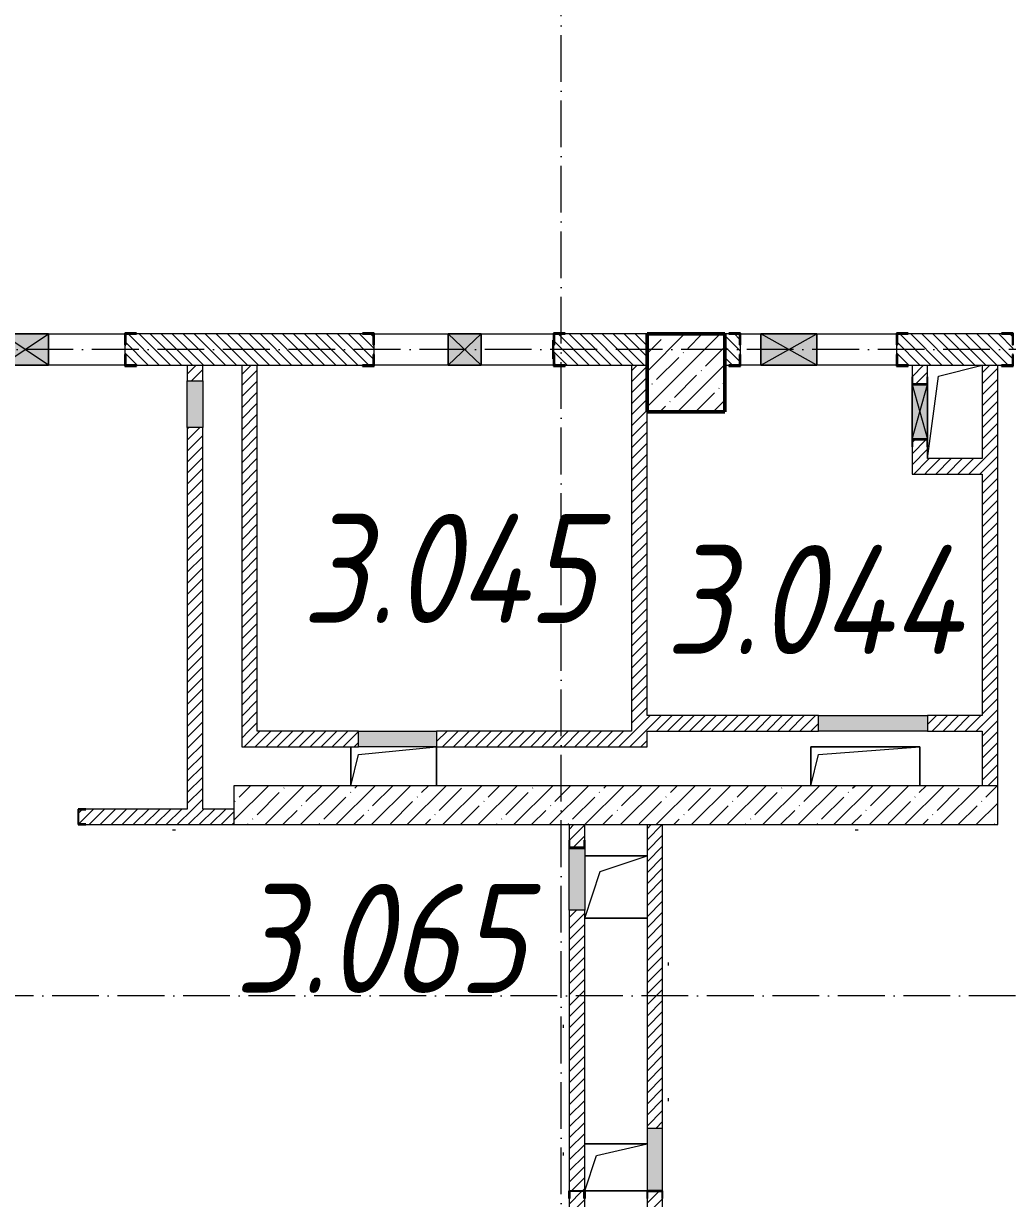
# Model space of a CAD drawing. Header units: millimetres. Extents: x -12989 to 629078, y -109036 to 555275.
# Drawn here: x 290171 to 296483, y -86332 to -78789 of the extents above; entities that cross this region are included whole.
import ezdxf

# ---------------------------------------------------------------- set-up
doc = ezdxf.new("R2010")
doc.units = ezdxf.units.MM
doc.linetypes.add('50_200_ШТРИХ_1Т_ш5_п1_п1_', pattern=[700, 500, -100, 0, -100])
for name, color, linetype, lineweight in [('4 -стяжа', 7, 'Continuous', 30), ('A-DETL-GENF-OTLN', 7, 'Continuous', 9), ('A-FLOR-____-OTLN', 7, 'Continuous', 9), ('A-GENM-____-MCUT', 7, 'Continuous', 25), ('A-GENM-____-OTLN', 7, 'Continuous', 9), ('A-GENM-____-OTLN-1', 7, 'Continuous', 25), ('A-GLAZ-____-OTLN', 7, 'Continuous', 9), ('A-WALL-____-MCUT-1', 7, 'Continuous', 9), ('A-WALL-____-MCUT-3', 7, 'Continuous', 9), ('A-WALL-____-PATT-1', 7, 'Continuous', 9), ('A-WALL-FNSH-MCUT-1', 7, 'Continuous', 9), ('I-WALL-____-OTLN', 7, 'Continuous', 9), ('S-COLS-____-MCUT', 7, 'Continuous', 50), ('S-COLS-____-OTLN', 7, 'Continuous', 9), ('S-GRID-____-OTLN-1', 7, '50_200_ШТРИХ_1Т_ш5_п1_п1_', 9), ('Марки помещений', 7, 'Continuous', 9)]:
    doc.layers.add(name, color=color, linetype=linetype, lineweight=lineweight)
doc.layers.get('4 -стяжа').off()
doc.styles.add('ISOCPEUR_I_2', font='isocpeui.ttf', dxfattribs={"width": 0.85, "height": 2.3})
pattern_1 = [(135, (283770.707, -86863.456), (-35.35534, -35.35534), [])]
pattern_2 = [(45, (283770.707, -86863.456), (-35.35534, 35.35534), [])]

# ---------------------------------------------------------------- blocks, each defined once
blk = doc.blocks.new('BSC_Колонна _Прямоугольная - 500х500-V70-АР1_План отверстий 3 этажа в осях 1-64_А-ГГ')
at = {"layer": 'S-COLS-____-OTLN'}
h = blk.add_hatch(dxfattribs=at)
h.set_pattern_fill('FP_107', color=256, style=0, pattern_type=2)
h.set_pattern_definition([(45, (-10650, -5831.04), (-114.0493, 114.0493), []), (45, (-10535.95, -5831.04), (-114.0493, 114.0493), [201.612, -40.322, 3.353, -36.97])])
h.paths.add_polyline_path([(-58.9, -250), (250, -250), (250, 250), (-250, 250), (-250, -250)], flags=0)
at = {"layer": 'S-COLS-____-MCUT'}
for p, q in [((250, 250), (-250, 250)), ((-250, 250), (-250, -250)), ((250, -250), (250, 250)), ((-250, -250), (250, -250))]:
    blk.add_line(p, q, dxfattribs=at)
blk = doc.blocks.new('Фахверк_СКБ_Уголок - 200_3960_зеркало-28268689-АР1_План отверстий 3 этажа в осях 1-64_А-ГГ')
at = {"layer": 'A-GENM-____-MCUT'}
for p, q in [((200, 156), (125, 156)), ((125, 156), (125, 81)), ((200, 150), (200, 156)), ((125, 81), (131, 81)), ((131, 81), (131, 150)), ((131, 150), (200, 150)), ((131, 19), (125, 19)), ((125, 19), (125, -56)), ((131, -50), (131, 19)), ((125, -56), (200, -56)), ((200, -50), (131, -50)), ((200, -56), (200, -50))]:
    blk.add_line(p, q, dxfattribs=at)
blk = doc.blocks.new('154_Стойка_СКБ_Уголок - СМ-2180_200-28268025-АР1_План отверстий 3 этажа в осях 1-64_А-ГГ')
at = {"layer": 'A-GENM-____-MCUT'}
for p, q in [((125, 156), (125, 81)), ((200, 156), (125, 156)), ((200, 150), (200, 156)), ((125, 81), (131, 81)), ((131, 81), (131, 150)), ((131, 150), (200, 150)), ((131, 19), (125, 19)), ((125, 19), (125, -56)), ((131, -50), (131, 19)), ((125, -56), (200, -56)), ((200, -50), (131, -50)), ((200, -56), (200, -50))]:
    blk.add_line(p, q, dxfattribs=at)
blk = doc.blocks.new('Стойка_Влож_Полоса боковая - Полоса-V165-АР1_План отверстий 3 этажа в осях 1-64_А-ГГ')
at = {"layer": 'A-GENM-____-OTLN'}
for p, q in [((-5, 60), (0, 60)), ((-5, -60), (-5, 60)), ((0, -60), (-5, -60))]:
    blk.add_line(p, q, dxfattribs=at)
blk = doc.blocks.new('154_Фахверк_СКБ_Швеллер - Тип_100_3960-28331862-АР1_План отверстий 3 этажа в осях 1-64_А-ГГ')
at = {"layer": 'A-GENM-____-MCUT'}
for p, q in [((175, 50), (125, 50)), ((125, 50), (125, -50)), ((128, 47), (175, 47)), ((128, -47), (128, 47)), ((175, 47), (175, 50)), ((125, -50), (175, -50)), ((175, -47), (128, -47)), ((175, -50), (175, -47))]:
    blk.add_line(p, q, dxfattribs=at)
blk = doc.blocks.new('154_Фахверк_СКБ_Швеллер - Тип_100_3960-28333271-АР1_План отверстий 3 этажа в осях 1-64_А-ГГ')
at = {"layer": 'A-GENM-____-MCUT'}
for p, q in [((125, 50), (175, 50)), ((125, -50), (125, 50)), ((128, 47), (128, -47)), ((175, 47), (128, 47)), ((175, 50), (175, 47)), ((175, -50), (125, -50)), ((128, -47), (175, -47)), ((175, -47), (175, -50))]:
    blk.add_line(p, q, dxfattribs=at)
blk = doc.blocks.new('AR_Отверстие Ниша - Лючок-32406162-АР1_План отверстий 3 этажа в осях 1-64_А-ГГ')
at = {"layer": 'A-GLAZ-____-OTLN'}
blk.add_hatch(color=256, dxfattribs=at).paths.add_polyline_path([(-150, -50), (150, -50), (150, 50), (-150, 50)], flags=0)
for p, q in [((-150, 50), (150, 50)), ((-150, -50), (-150, 50)), ((150, 50), (150, -50)), ((150, -50), (-150, -50))]:
    blk.add_line(p, q, dxfattribs=at)
blk = doc.blocks.new('AR_Отверстие Ниша - Лючок-32405374-АР1_План отверстий 3 этажа в осях 1-64_А-ГГ')
at = {"layer": 'A-GLAZ-____-OTLN'}
blk.add_hatch(color=256, dxfattribs=at).paths.add_polyline_path([(200, -47), (200, 50), (-200, 50), (-200, -50), (200, -50)], flags=0)
for p, q in [((200, 50), (-200, 50)), ((200, -50), (200, 50)), ((-200, -50), (200, -50))]:
    blk.add_line(p, q, dxfattribs=at)
blk = doc.blocks.new('AR_Отверстие Ниша - Лючок-32406186-АР1_План отверстий 3 этажа в осях 1-64_А-ГГ')
at = {"layer": 'A-GLAZ-____-OTLN'}
blk.add_hatch(color=256, dxfattribs=at).paths.add_polyline_path([(350, -50), (350, 50), (-350, 50), (-350, -50)], flags=0)
for p, q in [((-350, 50), (350, 50)), ((-350, -50), (-350, 50)), ((350, 50), (350, -50)), ((350, -50), (-350, -50))]:
    blk.add_line(p, q, dxfattribs=at)
blk = doc.blocks.new('AR_Отверстие Ниша - Лючок-32402598-АР1_План отверстий 3 этажа в осях 1-64_А-ГГ')
at = {"layer": 'A-GLAZ-____-OTLN'}
blk.add_hatch(color=256, dxfattribs=at).paths.add_polyline_path([(250, -50), (250, 50), (-250, 50), (-250, -50), (23.6, -50)], flags=0)
for p, q in [((-250, 50), (250, 50)), ((-250, -50), (-250, 50)), ((250, 50), (250, -50)), ((250, -50), (-250, -50))]:
    blk.add_line(p, q, dxfattribs=at)
blk = doc.blocks.new('AR_Отверстие Ниша - Лючок-32405436-АР1_План отверстий 3 этажа в осях 1-64_А-ГГ')
at = {"layer": 'A-GLAZ-____-OTLN'}
blk.add_hatch(color=256, dxfattribs=at).paths.add_polyline_path([(-200, -50), (200, -50), (200, 50), (-200, 50)], flags=0)
for p, q in [((-200, 50), (200, 50)), ((-200, -50), (-200, 50)), ((200, -50), (-200, -50))]:
    blk.add_line(p, q, dxfattribs=at)
blk = doc.blocks.new('154_Фахверк_СКБ_Швеллер - Тип_100_3960_зеркало-29769493-АР1_План отверстий 3 этажа в осях 1-64_А-ГГ')
at = {"layer": 'A-GENM-____-MCUT'}
for p, q in [((175, 50), (125, 50)), ((125, 50), (125, -50)), ((128, 47), (175, 47)), ((128, -47), (128, 47)), ((175, 47), (175, 50)), ((125, -50), (175, -50)), ((175, -47), (128, -47)), ((175, -50), (175, -47))]:
    blk.add_line(p, q, dxfattribs=at)
blk = doc.blocks.new('AR_Отверстие прямоугольное _в плите_ - AR_Отверстие прямоугольное _в плите_-30459209-АР1_План отверстий 3 этажа в осях 1-64_А-ГГ')
at = {"layer": 'A-GENM-____-OTLN'}
for p, q in [((-275, 125), (-275, -125)), ((-225, 75), (275, 125)), ((275, -125), (275, 125)), ((-275, -125), (-225, 75))]:
    blk.add_line(p, q, dxfattribs=at)
blk = doc.blocks.new('AR_Отверстие прямоугольное _в плите_ - AR_Отверстие прямоугольное _в плите_-30459211-АР1_План отверстий 3 этажа в осях 1-64_А-ГГ')
at = {"layer": 'A-GENM-____-OTLN'}
for p, q in [((200, 200), (-200, 200)), ((-100, 100), (200, 200)), ((-200, -200), (-100, 100)), ((-200, -200), (200, -200))]:
    blk.add_line(p, q, dxfattribs=at)
blk = doc.blocks.new('AR_Отверстие прямоугольное _в плите_ - AR_Отверстие прямоугольное _в плите_-30459214-АР1_План отверстий 3 этажа в осях 1-64_А-ГГ')
at = {"layer": 'A-GENM-____-OTLN'}
for p, q in [((200, 150), (-200, 150)), ((-125, 75), (200, 150)), ((-200, -150), (-125, 75)), ((-200, -150), (200, -150))]:
    blk.add_line(p, q, dxfattribs=at)
blk = doc.blocks.new('AR_Отверстие прямоугольное _в плите_ - AR_Отверстие прямоугольное _в плите_-30459221-АР1_План отверстий 3 этажа в осях 1-64_А-ГГ')
at = {"layer": 'A-GENM-____-OTLN'}
for p, q in [((350, 125), (-350, 125)), ((-350, 125), (-350, -125)), ((-300, 75), (350, 125)), ((350, -125), (350, 125)), ((-350, -125), (-300, 75))]:
    blk.add_line(p, q, dxfattribs=at)
blk = doc.blocks.new('AR_Отверстие прямоугольное _в плите_ - AR_Отверстие прямоугольное _в плите_-30552533-АР1_План отверстий 3 этажа в осях 1-64_А-ГГ')
at = {"layer": 'A-GENM-____-OTLN'}
for p, q in [((-175, -300), (-105, 230)), ((-105, 230), (175, 300))]:
    blk.add_line(p, q, dxfattribs=at)
blk = doc.blocks.new('AR_Отверстие прямоугольное _в стене__БезПР - AR_Отверстие прямоугольное _в стене__БезПР-36428349-АР1_План отверстий 3 этажа в осях 1-64_А-ГГ')
at = {"layer": 'A-GLAZ-____-OTLN'}
blk.add_hatch(color=256, dxfattribs=at).paths.add_polyline_path([(-150, 100), (-150, -100), (150, -100), (150, 100)], flags=0)
at = {"layer": 'A-DETL-GENF-OTLN'}
for p, q in [((-150, -100), (-150, 100)), ((-150, 100), (150, 100)), ((150, 100), (-150, -100)), ((-150, 100), (150, -100)), ((150, 100), (-150, 100)), ((-150, 100), (-150, -100)), ((150, 100), (150, -100)), ((150, -100), (150, 100)), ((150, -100), (-150, -100)), ((-150, -100), (150, -100))]:
    blk.add_line(p, q, dxfattribs=at)
at = {"layer": 'A-GLAZ-____-OTLN'}
blk.add_line((150, 100), (-150, 100), dxfattribs=at)
blk = doc.blocks.new('AR_Отверстие прямоугольное _в стене__БезПР - AR_Отверстие прямоугольное _в стене__БезПР-36899618-АР1_План отверстий 3 этажа в осях 1-64_А-ГГ')
at = {"layer": 'A-GLAZ-____-OTLN'}
blk.add_hatch(color=256, dxfattribs=at).paths.add_polyline_path([(-105, 100), (-105, -100), (105, -100), (105, 100)], flags=0)
at = {"layer": 'A-DETL-GENF-OTLN'}
for p, q in [((-105, -100), (-105, 100)), ((-105, 100), (105, 100)), ((105, 100), (-105, -100)), ((-105, 100), (105, -100)), ((105, 100), (-105, 100)), ((-105, 100), (-105, -100)), ((105, 100), (105, -100)), ((105, -100), (105, 100)), ((105, -100), (-105, -100)), ((-105, -100), (105, -100))]:
    blk.add_line(p, q, dxfattribs=at)
blk = doc.blocks.new('AR_Отверстие прямоугольное _в стене_ - AR_Отверстие прямоугольное _в стене__ОВ-36986906-АР1_План отверстий 3 этажа в осях 1-64_А-ГГ')
at = {"layer": 'A-GLAZ-____-OTLN'}
blk.add_hatch(color=256, dxfattribs=at).paths.add_polyline_path([(-175, -47), (-175, -50), (175, -50), (175, 50), (-175, 50), (-175, 47)], flags=0)
at = {"layer": 'A-DETL-GENF-OTLN'}
for p, q in [((-175, 50), (175, 50)), ((175, 50), (-175, -50)), ((-175, 50), (175, -50)), ((175, 50), (-175, 50)), ((175, -50), (-175, -50)), ((-175, -50), (175, -50))]:
    blk.add_line(p, q, dxfattribs=at)
blk = doc.blocks.new('AR_Отверстие прямоугольное _в стене_ - AR_Отверстие прямоугольное _в стене__ОВ-36986394-АР1_План отверстий 3 этажа в осях 1-64_А-ГГ')
at = {"layer": 'A-GLAZ-____-OTLN'}
blk.add_hatch(color=256, dxfattribs=at).paths.add_polyline_path([(-180, 100), (-180, -100), (180, -100), (180, 100)], flags=0)
at = {"layer": 'A-DETL-GENF-OTLN'}
for p, q in [((-180, -100), (-180, 100)), ((-180, 100), (180, 100)), ((180, 100), (-180, -100)), ((-180, 100), (180, -100)), ((180, 100), (-180, 100)), ((-180, 100), (-180, -100)), ((180, 100), (180, -100)), ((180, -100), (180, 100)), ((180, -100), (-180, -100)), ((-180, -100), (180, -100))]:
    blk.add_line(p, q, dxfattribs=at)
blk = doc.blocks.new('3эт')
at = {"layer": 'S-GRID-____-OTLN-1', "color": 251, "ltscale": 0.6, "true_color": 0x636466}
for p, q in [((293620.7, -91346.1), (293620.7, -36982.5)), ((374089.5, -80882.4), (279101.9, -80882.4)), ((387697.2, -85032.4), (279101.9, -85032.4))]:
    blk.add_line(p, q, dxfattribs=at)

msp = doc.modelspace()

# ---------------------------------------------------------------- hatches: boundary and pattern name
at = {"layer": 'A-WALL-____-PATT-1'}
h = msp.add_hatch(dxfattribs=at)
h.set_pattern_fill('FP_6', color=256, style=0, pattern_type=2)
h.set_pattern_definition(pattern_1)
h.paths.add_polyline_path([(293576.7074, -80982.4142), (294170.7074, -80982.4142), (294170.7074, -80782.4142), (293576.7074, -80782.4142), (293576.7074, -80851.4142), (293570.7074, -80851.4142), (293570.7074, -80913.4142), (293576.7074, -80913.4142)], flags=0)
h.paths.add_polyline_path([(290826.8877, -80982.4142), (292414.7074, -80982.4142), (292414.7074, -80913.4142), (292420.7074, -80913.4142), (292420.7074, -80851.4142), (292414.7074, -80851.4142), (292414.7074, -80782.4142), (290826.7074, -80782.4142), (290826.7074, -80851.4142), (290820.7074, -80851.4142), (290820.7074, -80913.4142), (290826.7074, -80913.4142), (290826.7074, -80982.4142)], flags=0)
h.paths.add_polyline_path([(289570.7074, -80982.4142), (289664.7074, -80982.4142), (289664.7074, -80913.4142), (289670.7074, -80913.4142), (289670.7074, -80851.4142), (289664.7074, -80851.4142), (289664.7074, -80782.4142), (289570.7074, -80782.4142), (289570.7074, -80888.4142)], flags=0)
h = msp.add_hatch(dxfattribs=at)
h.set_pattern_fill('FP_6', color=256, style=0, pattern_type=2)
h.set_pattern_definition(pattern_1)
h.paths.add_polyline_path([(298170.7074, -80982.4142), (298170.7074, -80782.4142), (297676.7074, -80782.4142), (297676.7074, -80851.4142), (297670.7074, -80851.4142), (297670.7074, -80913.4142), (297676.7074, -80913.4142), (297676.7074, -80982.4142), (297896.7448, -80982.4142)], flags=0)
h.paths.add_polyline_path([(296129.2805, -80982.4142), (296514.7074, -80982.4142), (296514.7074, -80913.4142), (296520.7074, -80913.4142), (296520.7074, -80851.4142), (296514.7074, -80851.4142), (296514.7074, -80782.4142), (295776.7074, -80782.4142), (295776.7074, -80851.4142), (295770.7074, -80851.4142), (295770.7074, -80913.4142), (295776.7074, -80913.4142), (295776.7074, -80982.4142), (295845.7074, -80982.4142)], flags=0)
h.paths.add_polyline_path([(294670.7074, -80982.4142), (294764.7074, -80982.4142), (294764.7074, -80913.4142), (294770.7074, -80913.4142), (294770.7074, -80851.4142), (294764.7074, -80851.4142), (294764.7074, -80782.4142), (294670.7074, -80782.4142), (294670.7074, -80969.2206)], flags=0)
h = msp.add_hatch(dxfattribs=at)
h.set_pattern_fill('FP_5', color=256, style=0, pattern_type=2)
h.set_pattern_definition(pattern_2)
h.paths.add_polyline_path([(291220.7074, -83832.4142), (291320.7074, -83832.4142), (291320.7074, -81382.4142), (291220.7074, -81382.4142), (291220.7074, -82689.2813)], flags=0)
h.paths.add_polyline_path([(291220.7074, -81082.4142), (291320.7074, -81082.4142), (291320.7074, -80982.4142), (291220.7074, -80982.4142)], flags=0)
h = msp.add_hatch(dxfattribs=at)
h.set_pattern_fill('FP_5', color=256, style=0, pattern_type=2)
h.set_pattern_definition(pattern_2)
h.paths.add_polyline_path([(291670.7074, -83332.4142), (291670.7074, -80982.4142), (291570.7074, -80982.4142), (291570.7074, -83332.4142)], flags=0)
h = msp.add_hatch(dxfattribs=at)
h.set_pattern_fill('FP_5', color=256, style=0, pattern_type=2)
h.set_pattern_definition(pattern_2)
h.paths.add_polyline_path([(294070.7074, -83332.4142), (294170.7074, -83332.4142), (294170.7074, -80982.4142), (294070.7074, -80982.4142), (294070.7074, -82689.2813)], flags=0)
h = msp.add_hatch(dxfattribs=at)
h.set_pattern_fill('FP_5', color=256, style=0, pattern_type=2)
h.set_pattern_definition(pattern_2)
h.paths.add_polyline_path([(295970.7074, -81682.4142), (295970.7074, -81507.4142), (295967.7074, -81507.4142), (295967.7074, -81460.4142), (295873.7074, -81460.4142), (295873.7074, -81507.4142), (295870.7074, -81507.4142), (295870.7074, -81682.4142)], flags=0)
h.paths.add_polyline_path([(295967.7074, -81104.4142), (295967.7074, -81057.4142), (295970.7074, -81057.4142), (295970.7074, -80982.4142), (295870.7074, -80982.4142), (295870.7074, -81057.4142), (295873.7074, -81057.4142), (295873.7074, -81104.4142), (295891.0408, -81104.4142)], flags=0)
h = msp.add_hatch(dxfattribs=at)
h.set_pattern_fill('FP_5', color=256, style=0, pattern_type=2)
h.set_pattern_definition(pattern_2)
h.paths.add_polyline_path([(296420.7074, -83682.4142), (296420.7074, -80982.4142), (296320.7074, -80982.4142), (296320.7074, -83682.4142)], flags=0)
h = msp.add_hatch(dxfattribs=at)
h.set_pattern_fill('FP_5', color=256, style=0, pattern_type=2)
h.set_pattern_definition(pattern_2)
h.paths.add_polyline_path([(296320.7074, -81682.4142), (296320.7074, -81582.4142), (295970.7074, -81582.4142), (295970.7074, -81682.4142), (296129.2805, -81682.4142)], flags=0)
h = msp.add_hatch(dxfattribs=at)
h.set_pattern_fill('FP_5', color=256, style=0, pattern_type=2)
h.set_pattern_definition(pattern_2)
h.paths.add_polyline_path([(296129.2805, -83332.4142), (296320.7074, -83332.4142), (296320.7074, -83232.4142), (295970.7074, -83232.4142), (295970.7074, -83332.4142)], flags=0)
h.paths.add_polyline_path([(295270.7074, -83332.4142), (295270.7074, -83232.4142), (294170.7074, -83232.4142), (294170.7074, -83332.4142), (294361.8163, -83332.4142)], flags=0)
h = msp.add_hatch(dxfattribs=at)
h.set_pattern_fill('FP_5', color=256, style=0, pattern_type=2)
h.set_pattern_definition(pattern_2)
h.paths.add_polyline_path([(294170.7074, -83432.4142), (294170.7074, -83332.4142), (292820.7074, -83332.4142), (292820.7074, -83432.4142)], flags=0)
h.paths.add_polyline_path([(292320.7074, -83432.4142), (292320.7074, -83332.4142), (291570.7074, -83332.4142), (291570.7074, -83432.4142)], flags=0)
h = msp.add_hatch(dxfattribs=at)
h.set_pattern_fill('FP_38', color=256, style=0, pattern_type=2)
h.set_pattern_definition([(45, (283770.7, -86863.46), (-114.0493, 114.0493), []), (45, (283884.76, -86863.46), (-114.0493, 114.0493), [201.612, -40.322, 3.353, -36.97])])
h.paths.add_polyline_path([(296420.7074, -83932.4142), (296420.7074, -83682.4142), (291520.7074, -83682.4142), (291520.7074, -83932.4142), (296129.2805, -83932.4142)], flags=0)
h = msp.add_hatch(dxfattribs=at)
h.set_pattern_fill('FP_5', color=256, style=0, pattern_type=2)
h.set_pattern_definition(pattern_2)
h.paths.add_polyline_path([(291520.7074, -83932.4142), (291520.7074, -83832.4142), (290570.7074, -83832.4142), (290570.7074, -83835.4142), (290523.7074, -83835.4142), (290523.7074, -83929.4142), (290570.7074, -83929.4142), (290570.7074, -83932.4142), (290826.8877, -83932.4142)], flags=0)
h = msp.add_hatch(dxfattribs=at)
h.set_pattern_fill('FP_5', color=256, style=0, pattern_type=2)
h.set_pattern_definition(pattern_2)
h.paths.add_polyline_path([(293770.7074, -88532.4142), (293770.7074, -88282.4142), (293670.7074, -88282.4142), (293670.7074, -88532.4142)], flags=0)
h.paths.add_polyline_path([(293670.7074, -87882.4142), (293770.7074, -87882.4142), (293770.7074, -86332.4142), (293767.7074, -86332.4142), (293767.7074, -86285.4142), (293673.7074, -86285.4142), (293673.7074, -86332.4142), (293670.7074, -86332.4142), (293670.7074, -87849.4636)], flags=0)
h.paths.add_polyline_path([(293673.8989, -86282.4142), (293770.7074, -86282.4142), (293770.7074, -84482.4142), (293670.7074, -84482.4142), (293670.7074, -86282.4142), (293673.7074, -86282.4142)], flags=0)
h.paths.add_polyline_path([(293767.7074, -84079.4142), (293767.7074, -84032.4142), (293770.7074, -84032.4142), (293770.7074, -83932.4142), (293670.7074, -83932.4142), (293670.7074, -84032.4142), (293673.7074, -84032.4142), (293673.7074, -84079.4142)], flags=0)
h = msp.add_hatch(dxfattribs=at)
h.set_pattern_fill('FP_5', color=256, style=0, pattern_type=2)
h.set_pattern_definition(pattern_2)
h.paths.add_polyline_path([(294270.7074, -88282.4142), (294270.7074, -86332.4142), (294267.7074, -86332.4142), (294267.7074, -86285.4142), (294173.7074, -86285.4142), (294173.7074, -86332.4142), (294170.7074, -86332.4142), (294170.7074, -88282.4142)], flags=0)
h.paths.add_polyline_path([(294270.7074, -85882.4142), (294270.7074, -83932.4142), (294170.7074, -83932.4142), (294170.7074, -85882.4142)], flags=0)

# ---------------------------------------------------------------- linework, layer by layer
at = {"layer": 'A-FLOR-____-OTLN'}
for p, q in [((292270.7074, -83682.4142), (292270.7074, -83432.4142)), ((292820.7074, -83432.4142), (292820.7074, -83682.4142)), ((295220.7074, -83432.4142), (295920.7074, -83432.4142)), ((295220.7074, -83682.4142), (295220.7074, -83432.4142)), ((295920.7074, -83432.4142), (295920.7074, -83682.4142)), ((293770.7074, -84132.4142), (294170.7074, -84132.4142)), ((294170.7074, -84532.4142), (293770.7074, -84532.4142)), ((293770.7074, -85982.4142), (294170.7074, -85982.4142)), ((294170.7074, -86282.4142), (293770.7074, -86282.4142))]:
    msp.add_line(p, q, dxfattribs=at)
at = {"layer": 'A-WALL-____-MCUT-1'}
for p, q in [((296420.7074, -83682.4142), (291520.7074, -83682.4142)), ((291520.7074, -83682.4142), (291520.7074, -83932.4142)), ((296420.7074, -83932.4142), (296420.7074, -83682.4142)), ((291520.7074, -83932.4142), (296420.7074, -83932.4142))]:
    msp.add_line(p, q, dxfattribs=at)
at = {"layer": 'A-WALL-____-MCUT-3'}
for p, q in [((292345.7074, -80782.4142), (290895.7074, -80782.4142)), ((294170.7074, -80782.4142), (293645.7074, -80782.4142)), ((294695.7074, -80782.4142), (294670.7074, -80782.4142)), ((296445.7074, -80782.4142), (295845.7074, -80782.4142)), ((290820.7074, -80851.4142), (290820.7074, -80913.4142)), ((292420.7074, -80913.4142), (292420.7074, -80851.4142)), ((293570.7074, -80851.4142), (293570.7074, -80913.4142)), ((294770.7074, -80913.4142), (294770.7074, -80851.4142)), ((295770.7074, -80851.4142), (295770.7074, -80913.4142)), ((290895.7074, -80982.4142), (292345.7074, -80982.4142)), ((293645.7074, -80982.4142), (294170.7074, -80982.4142)), ((294670.7074, -80982.4142), (294695.7074, -80982.4142)), ((295845.7074, -80982.4142), (296445.7074, -80982.4142))]:
    msp.add_line(p, q, dxfattribs=at)
at = {"layer": 'A-WALL-FNSH-MCUT-1'}
for p, q in [((291220.7074, -80982.4142), (291220.7074, -81082.4142)), ((291320.7074, -81082.4142), (291320.7074, -80982.4142)), ((291570.7074, -80982.4142), (291570.7074, -83432.4142)), ((291670.7074, -83332.4142), (291670.7074, -80982.4142)), ((294070.7074, -80982.4142), (294070.7074, -83332.4142)), ((295870.7074, -80982.4142), (295870.7074, -81057.4142)), ((295970.7074, -81057.4142), (295970.7074, -80982.4142)), ((296320.7074, -80982.4142), (296320.7074, -81582.4142)), ((296420.7074, -83682.4142), (296420.7074, -80982.4142)), ((294170.7074, -83232.4142), (294170.7074, -81282.4142)), ((291220.7074, -81382.4142), (291220.7074, -83832.4142)), ((291320.7074, -83832.4142), (291320.7074, -81382.4142)), ((295870.7074, -81507.4142), (295870.7074, -81682.4142)), ((295970.7074, -81582.4142), (295970.7074, -81507.4142)), ((296320.7074, -81582.4142), (295970.7074, -81582.4142)), ((295870.7074, -81682.4142), (296320.7074, -81682.4142)), ((296320.7074, -81682.4142), (296320.7074, -83232.4142)), ((295270.7074, -83232.4142), (294170.7074, -83232.4142)), ((296320.7074, -83232.4142), (295970.7074, -83232.4142)), ((292320.7074, -83332.4142), (291670.7074, -83332.4142)), ((294070.7074, -83332.4142), (292820.7074, -83332.4142)), ((294170.7074, -83432.4142), (294170.7074, -83332.4142)), ((294170.7074, -83332.4142), (295270.7074, -83332.4142)), ((295970.7074, -83332.4142), (296320.7074, -83332.4142)), ((296320.7074, -83332.4142), (296320.7074, -83682.4142)), ((291570.7074, -83432.4142), (292320.7074, -83432.4142)), ((292820.7074, -83432.4142), (294170.7074, -83432.4142)), ((291220.7074, -83832.4142), (290570.7074, -83832.4142)), ((291520.7074, -83832.4142), (291320.7074, -83832.4142)), ((290570.7074, -83932.4142), (291520.7074, -83932.4142)), ((293670.7074, -83932.4142), (293670.7074, -84032.4142)), ((293770.7074, -84032.4142), (293770.7074, -83932.4142)), ((294170.7074, -83932.4142), (294170.7074, -85882.4142)), ((294270.7074, -85882.4142), (294270.7074, -83932.4142)), ((291145.7074, -83967.4142), (291125.7074, -83967.4142)), ((295525.7074, -83967.4142), (295505.7074, -83967.4142)), ((293670.7074, -84482.4142), (293670.7074, -86282.4142)), ((293770.7074, -86282.4142), (293770.7074, -84482.4142)), ((294305.7074, -84817.4142), (294305.7074, -84837.4142)), ((293635.7074, -85237.4142), (293635.7074, -85217.4142)), ((294305.7074, -85687.4142), (294305.7074, -85707.4142)), ((293635.7074, -86057.4142), (293635.7074, -86037.4142)), ((293670.7074, -86332.4142), (293670.7074, -87882.4142)), ((293770.7074, -87882.4142), (293770.7074, -86332.4142)), ((294170.7074, -86332.4142), (294170.7074, -88282.4142)), ((294270.7074, -88282.4142), (294270.7074, -86332.4142))]:
    msp.add_line(p, q, dxfattribs=at)
at = {"layer": 'I-WALL-____-OTLN'}
for p, q in [((290330.7074, -80782.4142), (290820.7074, -80782.4142)), ((292420.7074, -80782.4142), (292895.7074, -80782.4142)), ((293105.7074, -80782.4142), (293570.7074, -80782.4142)), ((294770.7074, -80782.4142), (294900.7074, -80782.4142)), ((295260.7074, -80782.4142), (295770.7074, -80782.4142)), ((290820.7074, -80982.4142), (290330.7074, -80982.4142)), ((292895.7074, -80982.4142), (292420.7074, -80982.4142)), ((293570.7074, -80982.4142), (293105.7074, -80982.4142)), ((294900.7074, -80982.4142), (294770.7074, -80982.4142)), ((295770.7074, -80982.4142), (295260.7074, -80982.4142))]:
    msp.add_line(p, q, dxfattribs=at)

# ---------------------------------------------------------------- block references
at = {"layer": '4 -стяжа'}
msp.add_blockref('3эт', (0, 0), dxfattribs=at)
at = {"layer": 'A-GENM-____-OTLN'}
for name, p in [('Стойка_Влож_Полоса боковая - Полоса-V165-АР1_План отверстий 3 этажа в осях 1-64_А-ГГ', (293570.7074, -80882.4142)), ('AR_Отверстие прямоугольное _в плите_ - AR_Отверстие прямоугольное _в плите_-30552533-АР1_План отверстий 3 этажа в осях 1-64_А-ГГ', (296145.7074, -81282.4142)), ('AR_Отверстие прямоугольное _в плите_ - AR_Отверстие прямоугольное _в плите_-30459209-АР1_План отверстий 3 этажа в осях 1-64_А-ГГ', (292545.7074, -83557.4142)), ('AR_Отверстие прямоугольное _в плите_ - AR_Отверстие прямоугольное _в плите_-30459221-АР1_План отверстий 3 этажа в осях 1-64_А-ГГ', (295570.7074, -83557.4142)), ('AR_Отверстие прямоугольное _в плите_ - AR_Отверстие прямоугольное _в плите_-30459211-АР1_План отверстий 3 этажа в осях 1-64_А-ГГ', (293970.7074, -84332.4142)), ('AR_Отверстие прямоугольное _в плите_ - AR_Отверстие прямоугольное _в плите_-30459214-АР1_План отверстий 3 этажа в осях 1-64_А-ГГ', (293970.7074, -86132.4142))]:
    msp.add_blockref(name, p, dxfattribs=at)
at = {"layer": 'A-GENM-____-OTLN-1'}
for name, p in [('154_Стойка_СКБ_Уголок - СМ-2180_200-28268025-АР1_План отверстий 3 этажа в осях 1-64_А-ГГ', (290695.7074, -80932.4142)), ('154_Стойка_СКБ_Уголок - СМ-2180_200-28268025-АР1_План отверстий 3 этажа в осях 1-64_А-ГГ', (293445.7074, -80932.4142)), ('154_Стойка_СКБ_Уголок - СМ-2180_200-28268025-АР1_План отверстий 3 этажа в осях 1-64_А-ГГ', (295645.7074, -80932.4142)), ('154_Фахверк_СКБ_Швеллер - Тип_100_3960-28331862-АР1_План отверстий 3 этажа в осях 1-64_А-ГГ', (290395.7074, -83882.4142))]:
    msp.add_blockref(name, p, dxfattribs=at)
for name, p, rotation in [('154_Стойка_СКБ_Уголок - СМ-2180_200-28268025-АР1_План отверстий 3 этажа в осях 1-64_А-ГГ', (292545.7074, -80832.4142), 180), ('Фахверк_СКБ_Уголок - 200_3960_зеркало-28268689-АР1_План отверстий 3 этажа в осях 1-64_А-ГГ', (294895.7074, -80832.4142), 180), ('154_Стойка_СКБ_Уголок - СМ-2180_200-28268025-АР1_План отверстий 3 этажа в осях 1-64_А-ГГ', (296645.7074, -80832.4142), 180), ('154_Фахверк_СКБ_Швеллер - Тип_100_3960_зеркало-29769493-АР1_План отверстий 3 этажа в осях 1-64_А-ГГ', (295920.7074, -81232.4142), 90), ('154_Фахверк_СКБ_Швеллер - Тип_100_3960-28331862-АР1_План отверстий 3 этажа в осях 1-64_А-ГГ', (295920.7074, -81332.4142), 270), ('154_Фахверк_СКБ_Швеллер - Тип_100_3960_зеркало-29769493-АР1_План отверстий 3 этажа в осях 1-64_А-ГГ', (293720.7074, -84207.4142), 89.9999999999997), ('154_Фахверк_СКБ_Швеллер - Тип_100_3960-28333271-АР1_План отверстий 3 этажа в осях 1-64_А-ГГ', (293720.7074, -86157.4142), 269.9999999999997), ('154_Фахверк_СКБ_Швеллер - Тип_100_3960-28331862-АР1_План отверстий 3 этажа в осях 1-64_А-ГГ', (294220.7074, -86157.4142), 269.9999999999997)]:
    msp.add_blockref(name, p, dxfattribs=dict(at, rotation=rotation))
at = {"layer": 'A-GLAZ-____-OTLN'}
for name, p, rotation in [('AR_Отверстие прямоугольное _в стене__БезПР - AR_Отверстие прямоугольное _в стене__БезПР-36428349-АР1_План отверстий 3 этажа в осях 1-64_А-ГГ', (290180.7074, -80882.4142), 180), ('AR_Отверстие прямоугольное _в стене__БезПР - AR_Отверстие прямоугольное _в стене__БезПР-36899618-АР1_План отверстий 3 этажа в осях 1-64_А-ГГ', (293000.7074, -80882.4142), 180), ('AR_Отверстие прямоугольное _в стене_ - AR_Отверстие прямоугольное _в стене__ОВ-36986394-АР1_План отверстий 3 этажа в осях 1-64_А-ГГ', (295080.7074, -80882.4142), 180), ('AR_Отверстие Ниша - Лючок-32406162-АР1_План отверстий 3 этажа в осях 1-64_А-ГГ', (291270.7074, -81232.4142), 89.9999999999997), ('AR_Отверстие прямоугольное _в стене_ - AR_Отверстие прямоугольное _в стене__ОВ-36986906-АР1_План отверстий 3 этажа в осях 1-64_А-ГГ', (295920.7074, -81282.4142), 90), ('AR_Отверстие Ниша - Лючок-32405436-АР1_План отверстий 3 этажа в осях 1-64_А-ГГ', (293720.7074, -84282.4142), 89.9999999999997), ('AR_Отверстие Ниша - Лючок-32405374-АР1_План отверстий 3 этажа в осях 1-64_А-ГГ', (294220.7074, -86082.4142), 89.9999999999997)]:
    msp.add_blockref(name, p, dxfattribs=dict(at, rotation=rotation))
for name, p in [('AR_Отверстие Ниша - Лючок-32406186-АР1_План отверстий 3 этажа в осях 1-64_А-ГГ', (295620.7074, -83282.4142)), ('AR_Отверстие Ниша - Лючок-32402598-АР1_План отверстий 3 этажа в осях 1-64_А-ГГ', (292570.7074, -83382.4142))]:
    msp.add_blockref(name, p, dxfattribs=at)
at = {"layer": 'S-COLS-____-OTLN'}
msp.add_blockref('BSC_Колонна _Прямоугольная - 500х500-V70-АР1_План отверстий 3 этажа в осях 1-64_А-ГГ', (294420.7074, -81032.4142), dxfattribs=at)

# ---------------------------------------------------------------- texts
at = {"layer": 'Марки помещений', "char_height": 700, "attachment_point": 1, "style": 'ISOCPEUR_I_2'}
for s, insert, width in [('3.045', (291955.5788, -81937.6737), 817.72125), ('3.044', (294289.4283, -82137.6737), 849.78875), ('3.065', (291523.2865, -84312.6104), 785.65375)]:
    msp.add_mtext(s, dxfattribs=dict(at, insert=insert, width=width))

doc.saveas('drawing.dxf')
